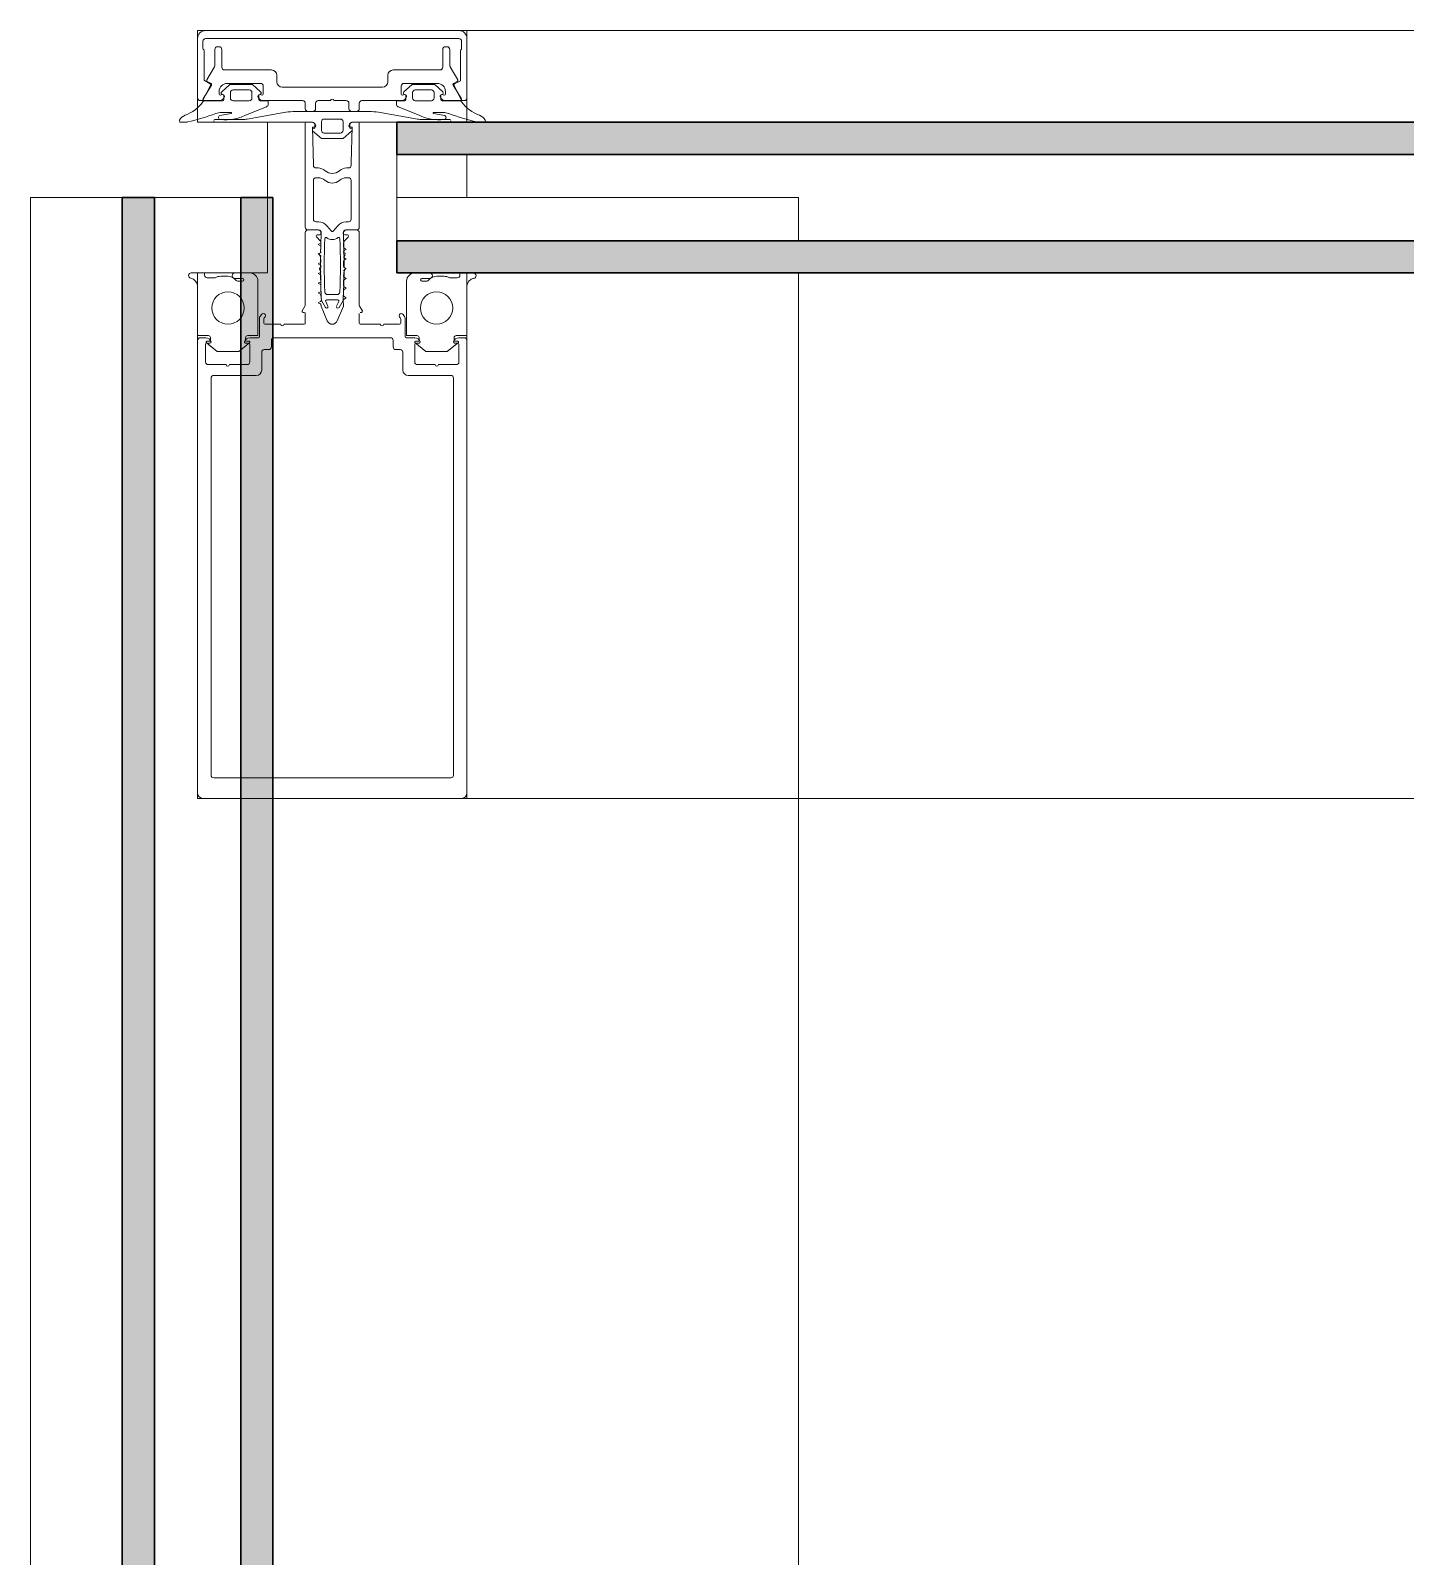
# Model space of a CAD drawing. Header units: millimetres. Extents: x 90978 to 295199, y -4084 to 97293.
# Drawn here: x 196018.6 to 196273.7, y 34412.5 to 34695.7 of the extents above; entities that cross this region are included whole.
import ezdxf

# ---------------------------------------------------------------- set-up
doc = ezdxf.new("R2010")
doc.units = ezdxf.units.MM
doc.header["$MEASUREMENT"] = 0
for name, color, linetype, lineweight in [('CSM-STL-XX-ZZ-M3-A-XXXX-00001_detached _19_04_21__rvt-1-Level 0$0$A-DETL-GENF', 7, 'CONTINUOUS', 9), ('CSM-STL-XX-ZZ-M3-A-XXXX-00001_detached _19_04_21__rvt-1-Level 0$0$A-GLAZ-CURT', 7, 'CONTINUOUS', 9), ('CSM-STL-XX-ZZ-M3-A-XXXX-00001_detached _19_04_21__rvt-1-Level 0$0$A-GLAZ-CWMG', 7, 'CONTINUOUS', 9)]:
    doc.layers.add(name, color=color, linetype=linetype, lineweight=lineweight)

msp = doc.modelspace()

# ---------------------------------------------------------------- hatches: boundary and pattern name
at = {"layer": 'CSM-STL-XX-ZZ-M3-A-XXXX-00001_detached _19_04_21__rvt-1-Level 0$0$A-GLAZ-CURT'}
h = msp.add_hatch(color=256, dxfattribs=at)
h.paths.add_polyline_path([(197538.83, 34650.73), (197538.83, 34656.73), (196086.58, 34656.73), (196086.58, 34650.73), (197266.53, 34650.73)], flags=0)
h.paths.add_polyline_path([(197538.83, 34672.73), (197538.83, 34678.73), (196086.58, 34678.73), (196086.58, 34672.73), (197266.53, 34672.73)], flags=0)
h = msp.add_hatch(color=256, dxfattribs=at)
h.paths.add_polyline_path([(196057.58, 34169.73), (196063.58, 34169.73), (196063.58, 34664.73), (196057.58, 34664.73), (196057.58, 34363.04)], flags=0)
h.paths.add_polyline_path([(196041.58, 34169.73), (196041.58, 34664.73), (196035.58, 34664.73), (196035.58, 34169.73)], flags=0)

# ---------------------------------------------------------------- linework, layer by layer
at = {"layer": 'CSM-STL-XX-ZZ-M3-A-XXXX-00001_detached _19_04_21__rvt-1-Level 0$0$A-DETL-GENF'}
for p, q in [((196049.58, 34683.23), (196049.58, 34694.23)), ((196050.58, 34693.73), (196050.58, 34692.38)), ((196051.08, 34695.73), (196098.08, 34695.73)), ((196051.78, 34694.23), (196051.08, 34694.23)), ((196093.88, 34694.23), (196051.78, 34694.23)), ((196098.08, 34694.23), (196093.88, 34694.23)), ((196098.58, 34692.38), (196098.58, 34693.73)), ((196099.58, 34694.23), (196099.58, 34683.23)), ((196050.78, 34692.03), (196050.78, 34686.6)), ((196052.78, 34692.22), (196052.78, 34689.26)), ((196053.58, 34692.72), (196053.28, 34692.72)), ((196054.08, 34688.92), (196054.08, 34692.22)), ((196095.08, 34692.22), (196095.08, 34688.92)), ((196095.88, 34692.72), (196095.58, 34692.72)), ((196096.38, 34689.26), (196096.38, 34692.22)), ((196098.38, 34686.51), (196098.38, 34692.03)), ((196052.71, 34689.01), (196051.31, 34686.57)), ((196063.28, 34688.42), (196054.58, 34688.42)), ((196094.58, 34688.42), (196085.88, 34688.42)), ((196097.86, 34686.57), (196096.45, 34689.01)), ((196052.15, 34685.62), (196050.61, 34683.03)), ((196052, 34685.56), (196050.64, 34682.84)), ((196050.88, 34686.43), (196051.92, 34685.83)), ((196051.38, 34686.3), (196052.08, 34685.9)), ((196054.08, 34684.37), (196055.58, 34685.71)), ((196055.08, 34685.92), (196061.28, 34685.92)), ((196055.58, 34685.71), (196059.79, 34685.71)), ((196059.79, 34685.71), (196061.28, 34684.37)), ((196061.78, 34685.42), (196061.78, 34683.92)), ((196064.28, 34686.22), (196064.28, 34687.42)), ((196074.58, 34685.22), (196065.28, 34685.22)), ((196083.88, 34685.22), (196074.58, 34685.22)), ((196084.88, 34687.42), (196084.88, 34686.22)), ((196087.38, 34683.92), (196087.38, 34685.42)), ((196087.88, 34685.92), (196094.08, 34685.92)), ((196089.38, 34685.71), (196087.88, 34684.37)), ((196093.59, 34685.71), (196089.38, 34685.71)), ((196095.08, 34684.37), (196093.59, 34685.71)), ((196098.55, 34683.03), (196097.01, 34685.62)), ((196097.08, 34685.9), (196097.78, 34686.3)), ((196098.53, 34682.84), (196097.17, 34685.55)), ((196097.26, 34685.82), (196098.27, 34686.33)), ((196050.46, 34682.73), (196050.08, 34682.73)), ((196050.78, 34682.72), (196053.61, 34682.72)), ((196050.98, 34682.71), (196054.23, 34682.71)), ((196053.58, 34683.92), (196053.58, 34684.42)), ((196054.23, 34683.85), (196053.78, 34683.72)), ((196054.43, 34683.81), (196054.23, 34683.85)), ((196054.43, 34682.91), (196054.43, 34683.81)), ((196055.68, 34684.21), (196055.68, 34683.21)), ((196059.18, 34684.71), (196056.18, 34684.71)), ((196056.18, 34682.71), (196059.18, 34682.71)), ((196059.68, 34683.21), (196059.68, 34684.21)), ((196061.13, 34683.85), (196060.93, 34683.81)), ((196060.93, 34683.81), (196060.93, 34682.91)), ((196061.58, 34683.72), (196061.13, 34683.85)), ((196061.13, 34682.71), (196062.68, 34682.71)), ((196061.76, 34682.72), (196069.08, 34682.72)), ((196062.68, 34682.71), (196062.68, 34682.05)), ((196069.58, 34682.22), (196069.58, 34681.22)), ((196071.48, 34681.22), (196071.48, 34682.22)), ((196071.98, 34682.72), (196074.28, 34682.72)), ((196074.88, 34682.72), (196077.18, 34682.72)), ((196077.68, 34682.22), (196077.68, 34681.22)), ((196079.58, 34681.22), (196079.58, 34682.22)), ((196080.08, 34682.72), (196087.41, 34682.72)), ((196086.48, 34682.71), (196086.48, 34682.05)), ((196088.03, 34682.71), (196086.48, 34682.71)), ((196087.58, 34683.72), (196088.03, 34683.85)), ((196088.03, 34683.85), (196088.23, 34683.81)), ((196088.23, 34683.81), (196088.23, 34682.91)), ((196089.48, 34683.21), (196089.48, 34684.21)), ((196089.98, 34684.71), (196092.98, 34684.71)), ((196092.98, 34682.71), (196089.98, 34682.71)), ((196093.48, 34684.21), (196093.48, 34683.21)), ((196094.73, 34683.81), (196094.93, 34683.85)), ((196094.73, 34682.91), (196094.73, 34683.81)), ((196094.93, 34683.85), (196095.38, 34683.72)), ((196098.18, 34682.71), (196094.93, 34682.71)), ((196095.56, 34682.72), (196098.38, 34682.72)), ((196095.58, 34684.42), (196095.58, 34683.92)), ((196099.08, 34682.73), (196098.71, 34682.73)), ((196053.72, 34679.98), (196055.81, 34680.32)), ((196055.77, 34680.51), (196054.01, 34680.51)), ((196062.37, 34681.59), (196058.48, 34680.01)), ((196058.77, 34679.29), (196065.99, 34680.56)), ((196067.73, 34680.71), (196074.58, 34680.71)), ((196070.08, 34680.72), (196070.98, 34680.72)), ((196074.58, 34679.31), (196073.08, 34679.31)), ((196074.58, 34680.71), (196081.44, 34680.71)), ((196076.08, 34679.31), (196074.58, 34679.31)), ((196078.18, 34680.72), (196079.08, 34680.72)), ((196083.17, 34680.56), (196090.39, 34679.29)), ((196086.79, 34681.59), (196090.68, 34680.01)), ((196095.44, 34679.98), (196093.36, 34680.32)), ((196093.39, 34680.51), (196095.15, 34680.51)), ((196047.39, 34678.71), (196046.42, 34678.71)), ((196052.78, 34679.21), (196057.91, 34679.21)), ((196069.58, 34678.71), (196052.78, 34678.71)), ((196070.93, 34678.71), (196069.58, 34678.71)), ((196069.58, 34678.52), (196069.58, 34659.22)), ((196070.66, 34678.72), (196069.78, 34678.72)), ((196070.88, 34677.82), (196071.33, 34677.82)), ((196071.07, 34670.71), (196070.88, 34677.82)), ((196072.58, 34675.71), (196070.99, 34677.05)), ((196071.13, 34677.57), (196071.33, 34677.61)), ((196071.33, 34677.61), (196071.33, 34678.31)), ((196072.58, 34678.81), (196072.58, 34677.21)), ((196073.08, 34676.71), (196076.08, 34676.71)), ((196076.58, 34677.21), (196076.58, 34678.81)), ((196078.17, 34677.05), (196076.58, 34675.71)), ((196077.83, 34678.31), (196077.83, 34677.61)), ((196077.83, 34677.82), (196078.28, 34677.82)), ((196077.83, 34677.61), (196078.03, 34677.57)), ((196078.28, 34677.82), (196078.11, 34671.22)), ((196079.58, 34678.71), (196078.23, 34678.71)), ((196079.38, 34678.72), (196078.5, 34678.72)), ((196096.38, 34678.71), (196079.58, 34678.71)), ((196079.58, 34668.87), (196079.58, 34678.52)), ((196091.26, 34679.21), (196096.38, 34679.21)), ((196101.77, 34678.71), (196102.74, 34678.71)), ((196076.58, 34675.71), (196072.58, 34675.71)), ((196078.11, 34671.22), (196078.09, 34670.71)), ((196071.08, 34660.72), (196071.08, 34667.92)), ((196071.94, 34670.22), (196071.57, 34670.22)), ((196071.58, 34668.42), (196071.94, 34668.42)), ((196077.59, 34670.22), (196077.23, 34670.22)), ((196077.23, 34668.42), (196077.4, 34668.42)), ((196077.4, 34668.42), (196077.58, 34668.42)), ((196078.08, 34667.92), (196078.08, 34660.72)), ((196079.58, 34659.22), (196079.58, 34668.87)), ((196072.05, 34660.22), (196071.58, 34660.22)), ((196074.43, 34658.49), (196073.58, 34659.51)), ((196075.59, 34659.51), (196074.73, 34658.49)), ((196077.58, 34660.22), (196077.12, 34660.22)), ((196069.58, 34644.85), (196069.58, 34658.22)), ((196070.08, 34658.72), (196072.05, 34658.72)), ((196071.98, 34658.72), (196070.08, 34658.72)), ((196071.58, 34657.51), (196072.38, 34656.63)), ((196072.28, 34657.82), (196071.78, 34657.82)), ((196072.48, 34658.22), (196072.48, 34658.02)), ((196076.68, 34658.02), (196076.68, 34658.22)), ((196076.83, 34656.67), (196077.52, 34657.36)), ((196077.38, 34657.82), (196076.88, 34657.82)), ((196077.11, 34658.72), (196079.08, 34658.72)), ((196079.08, 34658.72), (196077.11, 34658.72)), ((196077.52, 34657.36), (196077.58, 34657.62)), ((196079.58, 34658.22), (196079.58, 34644.85)), ((196072.38, 34656.25), (196071.98, 34656.02)), ((196071.98, 34656.02), (196072.38, 34655.79)), ((196072.28, 34654.4), (196071.98, 34654.22)), ((196071.98, 34654.22), (196072.38, 34653.99)), ((196072.21, 34654.12), (196072.39, 34653.8)), ((196072.39, 34653.8), (196072.48, 34652.83)), ((196072.48, 34655.62), (196072.41, 34654.47)), ((196076.68, 34655.53), (196076.68, 34656.32)), ((196076.68, 34654.72), (196076.77, 34653.8)), ((196076.77, 34653.8), (196076.96, 34654.12)), ((196077.18, 34655.12), (196076.78, 34655.35)), ((196076.78, 34654.89), (196077.18, 34655.12)), ((196072.38, 34652.65), (196071.98, 34652.42)), ((196071.98, 34652.42), (196072.38, 34652.19)), ((196072.21, 34651.42), (196072.39, 34651.11)), ((196072.38, 34652.19), (196072.38, 34651.75)), ((196072.39, 34651.11), (196072.48, 34652.02)), ((196076.68, 34651.93), (196076.68, 34652.92)), ((196076.68, 34650.13), (196076.78, 34651.11)), ((196077.18, 34653.32), (196076.78, 34653.55)), ((196076.78, 34653.09), (196077.18, 34653.32)), ((196076.78, 34651.75), (196076.78, 34652.22)), ((196077.18, 34651.52), (196076.78, 34651.75)), ((196076.78, 34651.29), (196077.18, 34651.52)), ((196076.78, 34651.11), (196076.96, 34651.42)), ((196050.88, 34650.74), (196048.41, 34650.74)), ((196049.58, 34648.27), (196049.58, 34639.13)), ((196050.88, 34650.33), (196050.88, 34650.74)), ((196052.83, 34649.83), (196051.38, 34649.83)), ((196055.18, 34650.13), (196053.88, 34650.13)), ((196059.28, 34650.73), (196056.51, 34650.73)), ((196056.51, 34649.73), (196057.94, 34649.73)), ((196057.94, 34649.23), (196057.01, 34649.23)), ((196060.78, 34639.13), (196060.78, 34649.23)), ((196072.38, 34650.85), (196071.98, 34650.62)), ((196071.98, 34650.62), (196072.38, 34650.39)), ((196072.38, 34649.05), (196071.98, 34648.82)), ((196071.98, 34648.82), (196072.38, 34648.59)), ((196072.48, 34650.22), (196072.48, 34649.23)), ((196072.48, 34648.42), (196072.48, 34647.43)), ((196076.68, 34648.33), (196076.68, 34649.32)), ((196077.18, 34649.72), (196076.78, 34649.95)), ((196076.78, 34649.49), (196077.18, 34649.72)), ((196077.18, 34647.92), (196076.78, 34648.15)), ((196088.38, 34639.13), (196088.38, 34649.23)), ((196089.88, 34650.73), (196092.66, 34650.73)), ((196092.66, 34649.73), (196091.23, 34649.73)), ((196091.23, 34649.23), (196092.16, 34649.23)), ((196093.98, 34650.13), (196095.28, 34650.13)), ((196096.34, 34649.83), (196097.78, 34649.83)), ((196098.28, 34650.73), (196100.76, 34650.73)), ((196098.28, 34650.33), (196098.28, 34650.73)), ((196099.58, 34648.26), (196099.58, 34639.13)), ((196072.38, 34647.25), (196071.98, 34647.02)), ((196071.98, 34647.02), (196072.38, 34646.79)), ((196072.38, 34645.45), (196071.98, 34645.22)), ((196072.48, 34646.62), (196072.59, 34645.63)), ((196072.59, 34645.63), (196073.33, 34644.35)), ((196073.77, 34644.58), (196073.37, 34645.44)), ((196073.55, 34645.72), (196075.61, 34645.72)), ((196074.58, 34646.72), (196073.7, 34646.72)), ((196075.46, 34646.72), (196074.58, 34646.72)), ((196075.8, 34645.44), (196075.39, 34644.58)), ((196075.84, 34644.35), (196076.58, 34645.63)), ((196076.58, 34645.63), (196076.68, 34644.78)), ((196076.68, 34646.53), (196076.68, 34647.52)), ((196076.78, 34647.69), (196077.18, 34647.92)), ((196077.18, 34646.12), (196076.78, 34646.35)), ((196076.78, 34645.89), (196077.18, 34646.12)), ((196061.17, 34642.65), (196061.45, 34643.05)), ((196062.11, 34642.59), (196061.97, 34642.4)), ((196069.01, 34643.72), (196069.51, 34644.6)), ((196069.38, 34643.42), (196069.18, 34643.42)), ((196069.58, 34641.42), (196069.58, 34643.22)), ((196071.98, 34645.22), (196072.38, 34644.99)), ((196072.52, 34644.59), (196073.66, 34641.84)), ((196075.51, 34641.84), (196076.64, 34644.59)), ((196079.58, 34643.22), (196079.58, 34641.42)), ((196079.65, 34644.6), (196080.16, 34643.72)), ((196079.98, 34643.42), (196079.78, 34643.42)), ((196087.19, 34642.4), (196087.05, 34642.59)), ((196087.71, 34643.05), (196087.99, 34642.65)), ((196061.08, 34638.92), (196061.08, 34642.36)), ((196061.88, 34642.11), (196061.88, 34641.42)), ((196062.08, 34641.22), (196065.03, 34641.22)), ((196065.63, 34641.22), (196069.38, 34641.22)), ((196079.78, 34641.22), (196083.53, 34641.22)), ((196084.13, 34641.22), (196087.08, 34641.22)), ((196087.28, 34641.42), (196087.28, 34642.11)), ((196088.08, 34642.36), (196088.08, 34638.92)), ((196049.58, 34639.13), (196051.58, 34639.13)), ((196049.58, 34626.05), (196049.58, 34638.22)), ((196050.08, 34638.72), (196051.11, 34638.72)), ((196051.08, 34637.52), (196051.08, 34634.22)), ((196053.23, 34636.13), (196051.19, 34637.85)), ((196051.88, 34637.72), (196051.28, 34637.72)), ((196051.98, 34638.09), (196051.38, 34638.09)), ((196051.64, 34637.47), (196053.23, 34636.13)), ((196051.98, 34638.09), (196051.98, 34638.73)), ((196057.23, 34636.13), (196059.28, 34637.85)), ((196058.48, 34638.09), (196058.48, 34638.73)), ((196058.48, 34638.09), (196059.08, 34638.09)), ((196059.08, 34637.72), (196058.48, 34637.72)), ((196058.88, 34639.13), (196060.78, 34639.13)), ((196059.26, 34638.72), (196060.88, 34638.72)), ((196059.28, 34634.22), (196059.28, 34637.52)), ((196063.28, 34638.22), (196063.28, 34637.02)), ((196069.18, 34638.72), (196063.78, 34638.72)), ((196074.58, 34638.72), (196069.18, 34638.72)), ((196085.38, 34638.72), (196074.58, 34638.72)), ((196085.88, 34637.02), (196085.88, 34638.22)), ((196088.28, 34638.72), (196089.91, 34638.72)), ((196090.28, 34639.13), (196088.38, 34639.13)), ((196089.88, 34637.52), (196089.88, 34634.22)), ((196091.93, 34636.13), (196089.89, 34637.84)), ((196090.68, 34638.08), (196090.08, 34638.08)), ((196090.68, 34637.72), (196090.08, 34637.72)), ((196090.68, 34638.08), (196090.68, 34638.73)), ((196095.93, 34636.13), (196097.98, 34637.84)), ((196097.53, 34637.47), (196095.93, 34636.13)), ((196097.18, 34638.08), (196097.18, 34638.73)), ((196097.18, 34638.08), (196097.78, 34638.08)), ((196097.88, 34637.72), (196097.28, 34637.72)), ((196099.58, 34639.13), (196097.58, 34639.13)), ((196098.06, 34638.72), (196099.08, 34638.72)), ((196098.08, 34634.22), (196098.08, 34637.52)), ((196099.58, 34638.22), (196099.58, 34626.05)), ((196053.23, 34636.13), (196057.23, 34636.13)), ((196061.48, 34636.02), (196061.48, 34632.72)), ((196062.78, 34636.52), (196061.98, 34636.52)), ((196087.18, 34636.52), (196086.38, 34636.52)), ((196087.68, 34632.72), (196087.68, 34636.02)), ((196095.93, 34636.13), (196091.93, 34636.13)), ((196051.58, 34633.72), (196054.88, 34633.72)), ((196052.08, 34631.22), (196052.08, 34626.05)), ((196060.48, 34631.72), (196052.58, 34631.72)), ((196055.48, 34633.72), (196058.78, 34633.72)), ((196096.58, 34631.72), (196088.68, 34631.72)), ((196090.38, 34633.72), (196093.68, 34633.72)), ((196094.28, 34633.72), (196097.58, 34633.72)), ((196097.08, 34626.05), (196097.08, 34631.22)), ((196049.58, 34564.93), (196049.58, 34626.05)), ((196052.08, 34626.05), (196052.08, 34564.93)), ((196097.08, 34564.93), (196097.08, 34626.05)), ((196099.58, 34564.93), (196099.58, 34626.05)), ((196049.58, 34564.92), (196049.58, 34554.23)), ((196052.08, 34557.53), (196052.08, 34564.92)), ((196097.08, 34564.92), (196097.08, 34557.53)), ((196099.58, 34554.23), (196099.58, 34564.92)), ((196096.58, 34557.03), (196052.58, 34557.03)), ((196050.58, 34553.23), (196098.58, 34553.23))]:
    msp.add_line(p, q, dxfattribs=at)
for centre in [(196055.23, 34644.23), (196093.93, 34644.23)]:
    msp.add_circle(centre, 3, dxfattribs=at)
for centre, radius, start, end in [((196051.08, 34694.23), 1.5, 90, 180), ((196051.08, 34693.73), 0.5, 90, 180), ((196098.08, 34694.23), 1.5, 0, 90), ((196098.08, 34693.73), 0.5, 0, 90), ((196050.78, 34692.38), 0.2, 180, 240.0066), ((196050.58, 34692.03), 0.2, 0, 60.0066), ((196053.28, 34692.22), 0.5, 90, 180), ((196053.58, 34692.22), 0.5, 0, 90), ((196095.58, 34692.22), 0.5, 90, 180), ((196095.88, 34692.22), 0.5, 0, 90), ((196098.58, 34692.03), 0.2, 120, 180), ((196098.38, 34692.38), 0.2, 300, 0), ((196052.28, 34689.26), 0.5, 330, 0), ((196054.58, 34688.92), 0.5, 180, 270), ((196063.28, 34687.42), 1, 0, 90), ((196085.88, 34687.42), 1, 90, 180), ((196094.58, 34688.92), 0.5, 270, 0), ((196096.88, 34689.26), 0.5, 180, 210), ((196050.98, 34686.6), 0.2, 180, 239.9992), ((196051.48, 34686.47), 0.2, 150, 240), ((196051.82, 34685.65), 0.2, 333.4345, 59.9992), ((196051.98, 34685.72), 0.2, 329.2563, 60), ((196055.08, 34684.42), 1.5, 90, 180), ((196061.28, 34685.42), 0.5, 0, 90), ((196065.28, 34686.22), 1, 180, 270), ((196083.88, 34686.22), 1, 270, 0), ((196087.88, 34685.42), 0.5, 90, 180), ((196094.08, 34684.42), 1.5, 0, 90), ((196097.18, 34685.72), 0.2, 120, 210.7437), ((196097.35, 34685.64), 0.2, 116.565, 206.565), ((196097.68, 34686.47), 0.2, 300, 30), ((196098.18, 34686.51), 0.2, 296.565, 0), ((196044.88, 34686.58), 7, 289.948, 324.4239), ((196050.08, 34683.23), 0.5, 180, 270), ((196050.46, 34682.93), 0.2, 270, 333.4345), ((196050.78, 34682.92), 0.2, 149.2563, 270), ((196050.98, 34682.21), 0.5, 90, 144.4239), ((196053.78, 34683.92), 0.2, 180, 270), ((196053.61, 34683.72), 1, 270, 345.5225), ((196054.28, 34684.14), 0.3, 132, 259.9999), ((196054.23, 34682.91), 0.2, 270, 0), ((196054.38, 34683.52), 0.2, 345.5225, 89.9999), ((196056.18, 34684.21), 0.5, 90, 180), ((196056.18, 34683.21), 0.5, 180, 224.9999), ((196056.18, 34683.21), 0.5, 225, 270), ((196059.18, 34684.21), 0.5, 0, 90), ((196059.18, 34683.21), 0.5, 270, 0), ((196060.98, 34683.52), 0.2, 90.0001, 194.4775), ((196061.76, 34683.72), 1, 194.4775, 270), ((196061.13, 34682.91), 0.2, 180, 270), ((196061.08, 34684.14), 0.3, 280, 48), ((196061.58, 34683.92), 0.2, 270, 0), ((196069.08, 34682.22), 0.5, 0, 90), ((196071.98, 34682.22), 0.5, 90, 180), ((196074.58, 34682.72), 0.3, 90, 180), ((196074.58, 34682.72), 0.3, 360, 90), ((196077.18, 34682.22), 0.5, 0, 90), ((196080.08, 34682.22), 0.5, 90, 180), ((196087.58, 34683.92), 0.2, 180, 270), ((196087.41, 34683.72), 1, 270, 345.5225), ((196088.08, 34684.14), 0.3, 132, 259.9999), ((196088.03, 34682.91), 0.2, 270, 0), ((196088.18, 34683.52), 0.2, 345.5225, 89.9999), ((196089.98, 34684.21), 0.5, 90, 180), ((196089.98, 34683.21), 0.5, 180, 270), ((196092.98, 34684.21), 0.5, 0, 90), ((196092.98, 34683.21), 0.5, 270, 315), ((196092.98, 34683.21), 0.5, 315, 0), ((196094.78, 34683.52), 0.2, 90.0001, 194.4775), ((196095.56, 34683.72), 1, 194.4775, 270), ((196094.93, 34682.91), 0.2, 180, 270), ((196094.88, 34684.14), 0.3, 280, 48), ((196095.38, 34683.92), 0.2, 270, 0), ((196098.18, 34682.21), 0.5, 35.5761, 90), ((196098.38, 34682.92), 0.2, 270, 30.7437), ((196098.71, 34682.93), 0.2, 206.565, 270), ((196104.28, 34686.58), 7, 215.5761, 250.052), ((196099.08, 34683.23), 0.5, 270, 0), ((196047.95, 34678.12), 2, 109.948, 151.0662), ((196037.14, 34723.52), 46, 283.3207, 290.1437), ((196054.01, 34677.51), 3, 90, 110.1437), ((196053.87, 34679.61), 0.4, 111.8287, 270), ((196054.76, 34687.8), 8.63, 264.1001, 279.8385), ((196055.77, 34680.41), 0.1, 291.8289, 90), ((196054.76, 34687.8), 8.63, 279.8385, 295.5769), ((196057.91, 34684.21), 5, 270, 280), ((196062.18, 34682.05), 0.5, 292.0362, 0), ((196067.73, 34670.71), 10, 90, 100), ((196070.08, 34681.22), 0.5, 180, 270), ((196070.98, 34681.22), 0.5, 270, 0), ((196073.08, 34678.81), 0.5, 90, 180), ((196076.08, 34678.81), 0.5, 0, 90), ((196078.18, 34681.22), 0.5, 180, 270), ((196079.08, 34681.22), 0.5, 270, 0), ((196081.44, 34670.71), 10, 80, 90), ((196086.98, 34682.05), 0.5, 180, 247.9638), ((196091.26, 34684.21), 5, 260, 270), ((196094.41, 34687.8), 8.63, 244.4231, 260.1615), ((196094.41, 34687.8), 8.63, 260.1615, 275.8999), ((196093.39, 34680.41), 0.1, 90, 248.1714), ((196095.15, 34677.51), 3, 69.8563, 90), ((196095.29, 34679.61), 0.4, 270, 68.1713), ((196112.02, 34723.52), 46, 249.8563, 256.6793), ((196101.21, 34678.12), 2, 28.9338, 70.052), ((196046.42, 34678.96), 0.25, 151.0662, 270), ((196047.39, 34680.21), 1.5, 270, 283.3207), ((196052.78, 34679.01), 0.2, 90, 180), ((196052.78, 34678.91), 0.2, 180, 270), ((196069.78, 34678.52), 0.2, 90, 180), ((196070.66, 34677.82), 0.9, 16.6016, 90), ((196071.18, 34677.28), 0.3, 100.0001, 230), ((196070.93, 34678.31), 0.4, 0, 90), ((196071.33, 34678.02), 0.2, 270, 0), ((196073.08, 34677.21), 0.5, 180, 270), ((196076.08, 34677.21), 0.5, 270, 0), ((196077.83, 34678.02), 0.2, 180, 270), ((196078.5, 34677.82), 0.9, 90, 163.3984), ((196078.23, 34678.31), 0.4, 90, 180), ((196077.98, 34677.28), 0.3, 310, 79.9999), ((196079.38, 34678.52), 0.2, 0, 90), ((196096.38, 34679.01), 0.2, 360, 90), ((196096.38, 34678.91), 0.2, 270, 0), ((196101.77, 34680.21), 1.5, 256.6793, 270), ((196102.74, 34678.96), 0.25, 270, 28.9338), ((196071.57, 34670.72), 0.5, 181.5074, 270), ((196071.58, 34667.92), 0.5, 90, 180), ((196071.94, 34668.22), 2, 48.5904, 90), ((196071.94, 34666.42), 2, 48.5904, 90), ((196074.58, 34671.22), 2, 228.5904, 270.0043), ((196074.58, 34669.42), 2, 228.5904, 270.0043), ((196074.58, 34671.22), 2, 270.0042, 311.4097), ((196074.58, 34669.42), 2, 270.0042, 311.4097), ((196077.23, 34668.22), 2, 90, 131.4097), ((196077.23, 34666.42), 2, 90, 131.4097), ((196077.58, 34667.92), 0.5, 0, 90), ((196077.59, 34670.72), 0.5, 270, 358.4904), ((196071.58, 34660.72), 0.5, 180, 270), ((196072.05, 34658.22), 2, 40, 90), ((196077.12, 34658.22), 2, 90, 140), ((196077.58, 34660.72), 0.5, 270, 315), ((196077.58, 34660.72), 0.5, 315, 0), ((196070.08, 34659.22), 0.5, 180, 270), ((196070.08, 34658.22), 0.5, 90, 180), ((196071.78, 34657.62), 0.2, 90, 180), ((196071.98, 34658.22), 0.5, 0, 90), ((196072.05, 34658.22), 0.5, 356.762, 90), ((196072.28, 34658.02), 0.2, 270, 0), ((196178.11, 34652.22), 105.73, 176.762, 178.7834), ((196178.11, 34652.22), 105.03, 177.3127, 182.7418), ((196073.4, 34657.14), 0.2, 51.4193, 177.3127), ((196074.58, 34658.62), 1.7, 231.4193, 270.0001), ((196074.58, 34658.62), 0.2, 220, 270.0002), ((196074.58, 34658.62), 0.2, 269.9998, 320), ((196074.58, 34658.62), 1.7, 269.9999, 308.5808), ((196075.77, 34657.14), 0.2, 65.6341, 128.5808), ((196075.77, 34657.14), 0.2, 2.6873, 65.6339), ((195971.06, 34652.22), 105.03, 357.2582, 2.6873), ((196077.11, 34658.22), 0.5, 90, 183.2381), ((195971.06, 34652.22), 105.72, 1.2165, 3.2381), ((196077.18, 34658.22), 0.5, 90, 180), ((196076.88, 34658.02), 0.2, 180, 270), ((196077.18, 34656.32), 0.5, 135, 180), ((196077.38, 34657.62), 0.2, 360, 90), ((196079.08, 34659.22), 0.5, 270, 0), ((196079.08, 34658.22), 0.5, 0, 90), ((196072.38, 34654.22), 0.2, 119.9999, 179.9992), ((196072.28, 34656.43), 0.2, 300.0001, 21.156), ((196072.28, 34655.62), 0.2, 0, 60), ((196072.28, 34654.63), 0.2, 300, 360), ((196072.28, 34653.82), 0.2, 0, 60), ((196178.11, 34652.22), 105.73, 179.144, 180), ((196076.88, 34655.53), 0.2, 180, 239.9999), ((196076.88, 34654.72), 0.2, 120, 180), ((195971.05, 34652.22), 105.73, 0, 0.856), ((196076.78, 34654.22), 0.2, 359.9994, 59.9994), ((196072.38, 34651.52), 0.2, 120, 180), ((196072.28, 34652.83), 0.2, 300.0001, 360), ((196072.28, 34652.02), 0.2, 0, 60), ((196072.28, 34651.03), 0.2, 300.0001, 360), ((196178.11, 34652.22), 105.73, 180.6016, 183.5774), ((195971.05, 34652.22), 105.73, 356.4226, 359.3983), ((196076.88, 34653.73), 0.2, 180, 239.9999), ((196076.88, 34652.92), 0.2, 120, 180), ((196076.88, 34651.93), 0.2, 180, 239.656), ((196076.88, 34651.12), 0.2, 120, 180), ((196076.78, 34651.52), 0.2, 0, 60), ((196048.41, 34650.24), 0.5, 90, 260.6077), ((196048.08, 34648.27), 1.5, 0, 80.6077), ((196051.38, 34650.33), 0.5, 180, 270), ((196053.88, 34648.13), 2, 90, 121.7883), ((196055.18, 34648.13), 2, 37.4952, 90), ((196056.51, 34650.23), 0.5, 90, 270), ((196057.01, 34649.53), 0.3, 217.4952, 270), ((196057.94, 34649.48), 0.25, 270, 90), ((196059.28, 34649.23), 1.5, 0, 90), ((196072.28, 34650.22), 0.2, 0, 60), ((196072.28, 34649.23), 0.2, 300.0001, 0), ((196072.28, 34648.42), 0.2, 0, 60), ((196076.88, 34650.13), 0.2, 180, 239.9999), ((196076.88, 34649.32), 0.2, 120, 180), ((196076.88, 34648.33), 0.2, 180, 239.9999), ((196089.88, 34649.23), 1.5, 90, 180), ((196091.23, 34649.48), 0.25, 90, 270), ((196092.16, 34649.53), 0.3, 270, 322.5048), ((196093.98, 34648.13), 2, 90, 142.5048), ((196092.66, 34650.23), 0.5, 270, 90), ((196095.28, 34648.13), 2, 58.2117, 90), ((196097.78, 34650.33), 0.5, 270, 0), ((196101.08, 34648.26), 1.5, 99.3923, 180), ((196100.76, 34650.23), 0.5, 279.3923, 90), ((196072.28, 34647.43), 0.2, 300.0001, 0), ((196072.28, 34646.62), 0.2, 0, 60), ((196072.28, 34645.63), 0.2, 300.0001, 360), ((196073.7, 34647.22), 0.5, 182.7418, 270), ((196073.55, 34645.52), 0.2, 90, 205), ((196075.46, 34647.22), 0.5, 270, 357.2582), ((196075.61, 34645.52), 0.2, 335, 90), ((196076.88, 34647.52), 0.2, 120, 180), ((196076.88, 34646.53), 0.2, 180, 239.9999), ((196076.88, 34645.72), 0.2, 120, 180), ((196061.58, 34642.36), 0.5, 144.9999, 180), ((196061.78, 34642.82), 0.4, 90, 144.9999), ((196061.78, 34642.82), 0.4, 325, 90), ((196069.18, 34643.62), 0.2, 150, 270), ((196069.38, 34643.22), 0.2, 0, 90), ((196069.08, 34644.85), 0.5, 330, 0), ((196072.28, 34644.82), 0.2, 0.0002, 60), ((196072.98, 34644.78), 0.5, 180.0003, 202.5), ((196073.54, 34644.47), 0.25, 210, 270.0001), ((196073.54, 34644.47), 0.25, 270, 0), ((196075.62, 34644.47), 0.25, 180, 270), ((196075.62, 34644.47), 0.25, 270.0001, 330), ((196076.18, 34644.78), 0.5, 337.5, 360), ((196080.08, 34644.85), 0.5, 180, 210), ((196079.98, 34643.62), 0.2, 270, 30), ((196087.38, 34642.82), 0.4, 90.0002, 214.9998), ((196087.38, 34642.82), 0.4, 35, 90.0002), ((196087.58, 34642.36), 0.5, 0, 35), ((196062.38, 34642.11), 0.5, 145, 180), ((196062.08, 34641.42), 0.2, 180, 270), ((196065.33, 34641.22), 0.3, 180, 0), ((196069.38, 34641.42), 0.2, 270, 0), ((196074.58, 34642.22), 1, 202.5, 270), ((196074.58, 34642.22), 1, 270, 337.5), ((196079.78, 34641.42), 0.2, 180, 270), ((196083.83, 34641.22), 0.3, 180, 0), ((196087.08, 34641.42), 0.2, 270, 0), ((196086.78, 34642.11), 0.5, 0, 34.9998), ((196050.08, 34638.22), 0.5, 90, 180), ((196051.28, 34637.52), 0.2, 90, 180), ((196051.11, 34637.72), 1, 14.4775, 90), ((196051.38, 34637.89), 0.2, 90, 190.8411), ((196051.58, 34638.73), 0.4, 0, 90), ((196051.58, 34638.73), 0.4, 0, 90), ((196051.88, 34637.92), 0.2, 270, 14.4775), ((196058.48, 34637.92), 0.2, 165.5225, 270), ((196059.26, 34637.72), 1, 90, 165.5225), ((196058.88, 34638.73), 0.4, 90, 180), ((196059.08, 34637.89), 0.2, 349.1589, 90), ((196059.08, 34637.52), 0.2, 0, 90), ((196060.88, 34638.92), 0.2, 270, 0), ((196062.78, 34637.02), 0.5, 270, 0), ((196063.78, 34638.22), 0.5, 90, 180), ((196085.38, 34638.22), 0.5, 0, 90), ((196086.38, 34637.02), 0.5, 180, 270), ((196088.28, 34638.92), 0.2, 180, 270), ((196090.08, 34637.88), 0.2, 90, 190.8411), ((196090.08, 34637.52), 0.2, 90, 180), ((196089.91, 34637.72), 1, 14.4775, 90), ((196090.28, 34638.73), 0.4, 0, 90), ((196090.68, 34637.92), 0.2, 270, 14.4775), ((196097.28, 34637.92), 0.2, 165.5225, 270), ((196098.06, 34637.72), 1, 90, 165.5225), ((196097.58, 34638.73), 0.4, 90, 180), ((196097.58, 34638.73), 0.4, 90, 180), ((196097.78, 34637.88), 0.2, 349.1589, 90), ((196097.88, 34637.52), 0.2, 0, 90), ((196099.08, 34638.22), 0.5, 0, 90), ((196051.58, 34634.22), 0.5, 180, 270), ((196058.78, 34634.22), 0.5, 270, 0), ((196061.98, 34636.02), 0.5, 90, 180), ((196087.18, 34636.02), 0.5, 0, 90), ((196090.38, 34634.22), 0.5, 180, 270), ((196097.58, 34634.22), 0.5, 270, 0), ((196052.58, 34631.22), 0.5, 90, 180), ((196055.18, 34633.72), 0.3, 180, 0), ((196060.48, 34632.72), 1, 270, 0), ((196088.68, 34632.72), 1, 180, 270), ((196093.98, 34633.72), 0.3, 180, 0), ((196096.58, 34631.22), 0.5, 0, 90), ((196052.58, 34557.53), 0.5, 180, 270), ((196096.58, 34557.53), 0.5, 270, 0), ((196050.58, 34554.23), 1, 180, 270), ((196098.58, 34554.23), 1, 270, 0)]:
    msp.add_arc(centre, radius, start, end, dxfattribs=at)
at = {"layer": 'CSM-STL-XX-ZZ-M3-A-XXXX-00001_detached _19_04_21__rvt-1-Level 0$0$A-GLAZ-CURT', "lineweight": 30}
for p, q in [((197538.83, 34678.73), (196086.58, 34678.73)), ((196086.58, 34678.73), (196086.58, 34672.73)), ((196086.58, 34672.73), (197538.83, 34672.73)), ((196035.58, 34664.73), (196035.58, 34169.73)), ((196041.58, 34664.73), (196035.58, 34664.73)), ((196041.58, 34169.73), (196041.58, 34664.73)), ((196057.58, 34664.73), (196057.58, 34169.73)), ((196063.58, 34664.73), (196057.58, 34664.73)), ((196063.58, 34169.73), (196063.58, 34664.73)), ((197538.83, 34656.73), (196086.58, 34656.73)), ((196086.58, 34656.73), (196086.58, 34650.73)), ((196086.58, 34650.73), (197538.83, 34650.73))]:
    msp.add_line(p, q, dxfattribs=at)
at = {"layer": 'CSM-STL-XX-ZZ-M3-A-XXXX-00001_detached _19_04_21__rvt-1-Level 0$0$A-GLAZ-CWMG', "lineweight": 20, "extrusion": (0, 0, -1)}
for p, q in [((196099.58, 34695.73), (196049.58, 34695.73)), ((196049.58, 34695.73), (196049.58, 34678.73)), ((196099.58, 34678.73), (196099.58, 34695.73)), ((196049.58, 34678.73), (196062.58, 34678.73)), ((196062.58, 34678.73), (196062.58, 34650.73)), ((196086.58, 34650.73), (196086.58, 34678.73)), ((196086.58, 34678.73), (196099.58, 34678.73)), ((196062.58, 34650.73), (196049.58, 34650.73)), ((196049.58, 34650.73), (196049.58, 34553.23)), ((196099.58, 34650.73), (196086.58, 34650.73)), ((196099.58, 34553.23), (196099.58, 34650.73)), ((196049.58, 34553.23), (196099.58, 34553.23))]:
    msp.add_line(p, q, dxfattribs=at)
at = {"layer": 'CSM-STL-XX-ZZ-M3-A-XXXX-00001_detached _19_04_21__rvt-1-Level 0$0$A-GLAZ-CWMG'}
for p, q in [((197525.83, 34695.73), (196099.58, 34695.73)), ((196099.58, 34664.73), (196099.58, 34672.79)), ((196018.58, 34664.73), (196035.58, 34664.73)), ((196018.58, 34182.73), (196018.58, 34664.73)), ((196041.58, 34664.73), (196057.58, 34664.73)), ((196086.58, 34664.73), (196161.08, 34664.73)), ((196161.08, 34664.73), (196161.08, 34656.73)), ((196161.08, 34650.73), (196161.08, 34182.73)), ((196099.58, 34553.23), (197525.83, 34553.23))]:
    msp.add_line(p, q, dxfattribs=at)

doc.saveas('drawing.dxf')
